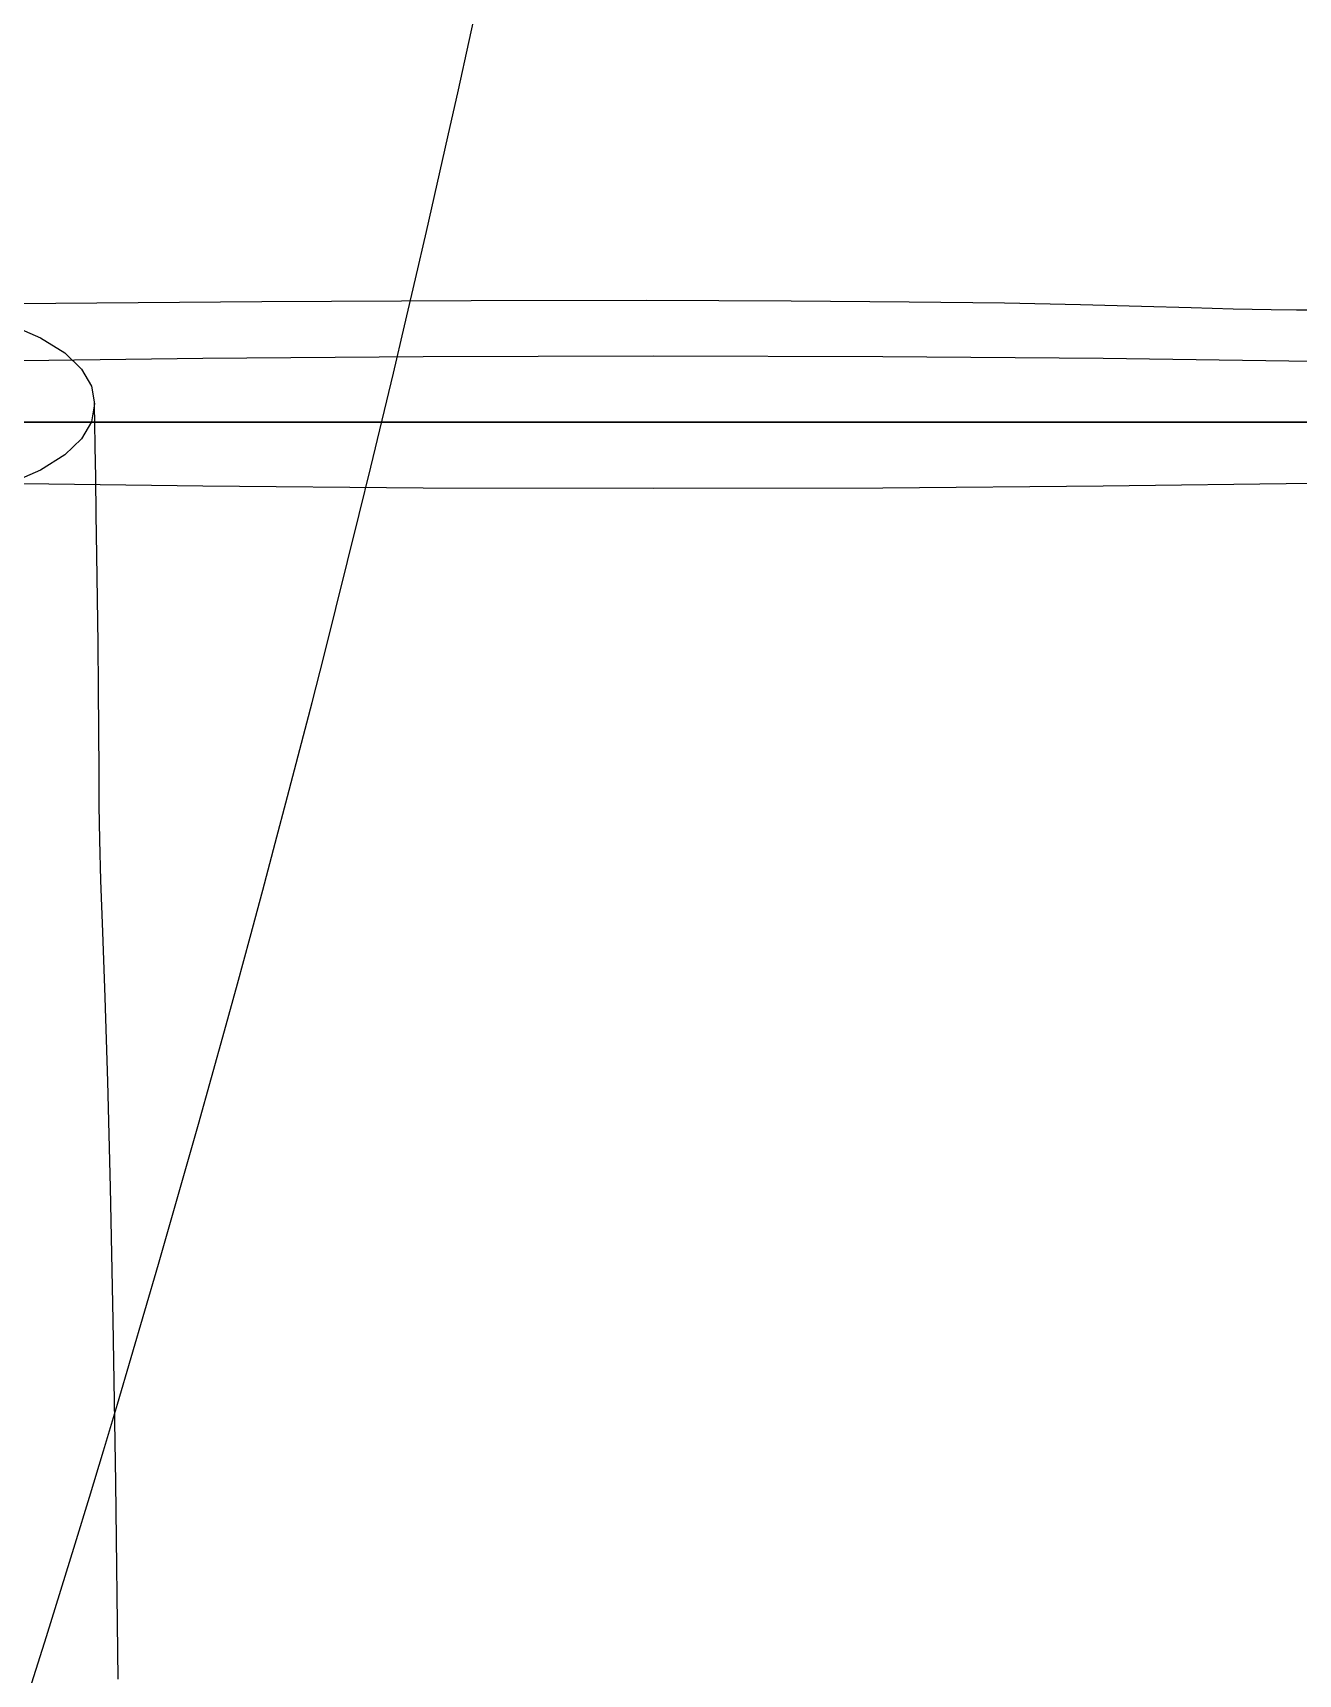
# Model space of a CAD drawing. Extents: x 11992 to 29481, y -6727 to 6811.
# Drawn here: x 22200.6 to 22581.5, y 2362.5 to 2856.8 of the extents above; entities that cross this region are included whole.
import ezdxf

# ---------------------------------------------------------------- set-up
doc = ezdxf.new("R2010")
doc.units = 0
doc.header["$MEASUREMENT"] = 0
doc.layers.get('0').update_dxf_attribs({"color": 8, "linetype": 'CONTINUOUS'})
doc.layers.add('zoylight 5回路', color=4, linetype='CONTINUOUS')

msp = doc.modelspace()

# ---------------------------------------------------------------- linework, layer by layer
for p, q in [((22269.54, 2775.77, -2340.43), (22195.06, 2775.16, -2340.43)), ((22332.56, 2776.08, -2340.43), (22269.54, 2775.77, -2340.43)), ((22385.29, 2776.15, -2340.43), (22332.56, 2776.08, -2340.43)), ((22428.85, 2776.02, -2340.43), (22385.29, 2776.15, -2340.43)), ((22464.4, 2775.74, -2340.43), (22428.85, 2776.02, -2340.43)), ((22493.07, 2775.34, -2340.43), (22464.4, 2775.74, -2340.43)), ((22516.02, 2774.89, -2340.43), (22493.07, 2775.34, -2340.43)), ((22534.39, 2774.41, -2340.43), (22516.02, 2774.89, -2340.43)), ((22549.32, 2773.97, -2340.43), (22534.39, 2774.41, -2340.43)), ((22561.95, 2773.6, -2340.43), (22549.32, 2773.97, -2340.43)), ((22573.43, 2773.34, -2340.43), (22561.95, 2773.6, -2340.43)), ((22581.04, 2773.26, -2340.43), (22573.43, 2773.34, -2340.43)), ((22588.64, 2773.25, -2340.43), (22581.04, 2773.26, -2340.43)), ((22193.23, 2769.18, -1940.43), (22202.9, 2764.98, -1940.43)), ((22202.9, 2764.98, -1940.43), (22210.21, 2760.42, -1940.43)), ((22188.86, 2757.96, -2340.42), (22251.78, 2758.82, -2340.42)), ((22210.21, 2760.42, -1940.43), (22215.27, 2755.55, -1940.43)), ((22251.78, 2758.82, -2340.42), (22318.14, 2759.35, -2340.42)), ((22318.14, 2759.35, -2340.42), (22387.32, 2759.53, -2340.42)), ((22387.32, 2759.53, -2340.42), (22456.5, 2759.35, -2340.42)), ((22456.5, 2759.35, -2340.42), (22522.85, 2758.82, -2340.42)), ((22522.85, 2758.82, -2340.42), (22585.78, 2757.96, -2340.42)), ((22215.27, 2755.55, -1940.43), (22218.22, 2750.41, -1940.43)), ((22218.22, 2750.41, -1940.43), (22219.18, 2745.05, -1940.43)), ((22219.18, 2745.05, -1940.43), (22218.22, 2739.69, -1940.43)), ((22219.06, 2745.81, -1940.43), (22219.09, 2744.15, -1940.43)), ((22219.09, 2744.15, -1940.43), (22219.16, 2739.48, -1940.43)), ((22897.26, 2739.53, -2340.43), (21877.37, 2739.53, -2340.43)), ((21892.33, 2739.53, -2340.43), (22882.3, 2739.53, -2340.43)), ((22882.3, 2739.53, -2110.34), (21892.33, 2739.53, -2110.34)), ((22188.12, 2739.53, -2130.36), (22251.18, 2739.53, -2132.19)), ((22251.76, 2739.53, -2085.15), (22188.67, 2739.53, -2085.42)), ((22200.95, 2739.53, -2036.79), (22192.26, 2739.53, -2036.66)), ((22202.97, 2739.53, -2039.23), (22194.26, 2739.53, -2039.1)), ((22205.93, 2739.53, -2082.67), (22195.25, 2739.53, -2082.2)), ((22202.85, 2739.53, -1996.43), (22195.87, 2739.53, -1996.88)), ((22209.65, 2739.53, -2036.96), (22200.95, 2739.53, -2036.79)), ((22209.79, 2739.53, -1996.06), (22202.85, 2739.53, -1996.43)), ((22211.66, 2739.53, -2039.4), (22202.97, 2739.53, -2039.23)), ((22216.61, 2739.53, -2083.14), (22205.93, 2739.53, -2082.67)), ((22218.34, 2739.53, -2037.17), (22209.65, 2739.53, -2036.96)), ((22216.7, 2739.53, -1995.78), (22209.79, 2739.53, -1996.06)), ((22220.35, 2739.53, -2039.61), (22211.66, 2739.53, -2039.4)), ((22218.22, 2739.69, -1940.43), (22215.27, 2734.55, -1940.43)), ((22227.29, 2739.53, -2083.6), (22216.61, 2739.53, -2083.14)), ((22223.54, 2739.53, -1995.56), (22216.7, 2739.53, -1995.78)), ((22227.02, 2739.53, -2037.41), (22218.34, 2739.53, -2037.17)), ((22219.16, 2739.48, -1940.43), (22219.28, 2732.24, -1940.43)), ((22229.04, 2739.53, -2039.85), (22220.35, 2739.53, -2039.61)), ((22230.3, 2739.53, -1995.4), (22223.54, 2739.53, -1995.56)), ((22224.39, 2739.53, -2086.23), (22224.32, 2739.53, -2086.46)), ((22224.32, 2739.53, -2086.46), (22229.26, 2739.53, -2086.63)), ((22231.15, 2739.53, -2085.92), (22224.39, 2739.53, -2086.23)), ((22235.71, 2739.53, -2037.68), (22227.02, 2739.53, -2037.41)), ((22237.98, 2739.53, -2084.05), (22227.29, 2739.53, -2083.6)), ((22237.73, 2739.53, -2040.12), (22229.04, 2739.53, -2039.85)), ((22229.26, 2739.53, -2086.63), (22237.54, 2739.53, -2086.71)), ((22236.98, 2739.53, -1995.3), (22230.3, 2739.53, -1995.4)), ((22246.26, 2739.53, -2085.56), (22231.15, 2739.53, -2085.92)), ((22244.4, 2739.53, -2037.97), (22235.71, 2739.53, -2037.68)), ((22243.55, 2739.53, -1995.24), (22236.98, 2739.53, -1995.3)), ((22237.54, 2739.53, -2086.71), (22247.49, 2739.53, -2086.71)), ((22246.42, 2739.53, -2040.42), (22237.73, 2739.53, -2040.12)), ((22248.66, 2739.53, -2084.47), (22237.98, 2739.53, -2084.05)), ((22249.99, 2739.53, -1995.22), (22243.55, 2739.53, -1995.24)), ((22253.09, 2739.53, -2038.29), (22244.4, 2739.53, -2037.97)), ((22256.28, 2739.53, -2085.36), (22246.26, 2739.53, -2085.56)), ((22255.11, 2739.53, -2040.73), (22246.42, 2739.53, -2040.42)), ((22247.49, 2739.53, -2086.71), (22257.44, 2739.53, -2086.61)), ((22263.79, 2739.53, -2085.14), (22248.66, 2739.53, -2084.47)), ((22256.31, 2739.53, -1995.22), (22249.99, 2739.53, -1995.22)), ((22251.18, 2739.53, -2132.19), (22317.68, 2739.53, -2133.65)), ((22318.27, 2739.53, -2085.32), (22251.76, 2739.53, -2085.15)), ((22261.78, 2739.53, -2038.61), (22253.09, 2739.53, -2038.29)), ((22263.81, 2739.53, -2041.06), (22255.11, 2739.53, -2040.73)), ((22267.68, 2739.53, -2085.15), (22256.28, 2739.53, -2085.36)), ((22262.47, 2739.53, -1995.25), (22256.31, 2739.53, -1995.22)), ((22257.44, 2739.53, -2086.61), (22265.72, 2739.53, -2086.41)), ((22270.47, 2739.53, -2038.95), (22261.78, 2739.53, -2038.61)), ((22268.47, 2739.53, -1995.3), (22262.47, 2739.53, -1995.25)), ((22270.57, 2739.53, -2085.68), (22263.79, 2739.53, -2085.14)), ((22272.51, 2739.53, -2041.39), (22263.81, 2739.53, -2041.06)), ((22265.72, 2739.53, -2086.41), (22270.65, 2739.53, -2086.1)), ((22281.85, 2739.53, -2084.93), (22267.68, 2739.53, -2085.15)), ((22274.29, 2739.53, -1995.34), (22268.47, 2739.53, -1995.3)), ((22279.17, 2739.53, -2039.28), (22270.47, 2739.53, -2038.95)), ((22270.65, 2739.53, -2086.1), (22270.57, 2739.53, -2085.68)), ((22281.23, 2739.53, -2041.73), (22272.51, 2739.53, -2041.39)), ((22299.73, 2739.53, -1995.52), (22274.29, 2739.53, -1995.34)), ((22286.42, 2739.53, -2039.56), (22279.17, 2739.53, -2039.28)), ((22289.22, 2739.53, -2042.02), (22281.23, 2739.53, -2041.73)), ((22300.17, 2739.53, -2084.7), (22281.85, 2739.53, -2084.93)), ((22295.07, 2739.53, -2039.82), (22286.42, 2739.53, -2039.56)), ((22298.62, 2739.53, -2042.3), (22289.22, 2739.53, -2042.02)), ((22306.52, 2739.53, -2040.08), (22295.07, 2739.53, -2039.82)), ((22310.82, 2739.53, -2042.58), (22298.62, 2739.53, -2042.3)), ((22329.07, 2739.53, -1995.62), (22299.73, 2739.53, -1995.52)), ((22324.05, 2739.53, -2084.47), (22300.17, 2739.53, -2084.7)), ((22322.16, 2739.53, -2040.32), (22306.52, 2739.53, -2040.08)), ((22327.21, 2739.53, -2042.84), (22310.82, 2739.53, -2042.58)), ((22317.68, 2739.53, -2133.65), (22387.01, 2739.53, -2134.73)), ((22387.61, 2739.53, -2085.95), (22318.27, 2739.53, -2085.32)), ((22343.37, 2739.53, -2040.55), (22322.16, 2739.53, -2040.32)), ((22354.87, 2739.53, -2084.24), (22324.05, 2739.53, -2084.47)), ((22349.18, 2739.53, -2043.09), (22327.21, 2739.53, -2042.84)), ((22361.97, 2739.53, -1995.69), (22329.07, 2739.53, -1995.62)), ((22371.57, 2739.53, -2040.77), (22343.37, 2739.53, -2040.55)), ((22378.14, 2739.53, -2043.32), (22349.18, 2739.53, -2043.09)), ((22394.02, 2739.53, -2084.01), (22354.87, 2739.53, -2084.24)), ((22398.12, 2739.53, -1995.76), (22361.97, 2739.53, -1995.69)), ((22408.13, 2739.53, -2040.96), (22371.57, 2739.53, -2040.77)), ((22415.46, 2739.53, -2043.52), (22378.14, 2739.53, -2043.32)), ((22387.01, 2739.53, -2134.73), (22456.35, 2739.53, -2135.36)), ((22456.95, 2739.53, -2087.03), (22387.61, 2739.53, -2085.95)), ((22442.88, 2739.53, -2083.79), (22394.02, 2739.53, -2084.01)), ((22437.19, 2739.53, -1995.86), (22398.12, 2739.53, -1995.76)), ((22454.47, 2739.53, -2041.14), (22408.13, 2739.53, -2040.96)), ((22462.56, 2739.53, -2043.69), (22415.46, 2739.53, -2043.52)), ((22478.86, 2739.53, -1996.05), (22437.19, 2739.53, -1995.86)), ((22502.86, 2739.53, -2083.58), (22442.88, 2739.53, -2083.79)), ((22511.96, 2739.53, -2041.29), (22454.47, 2739.53, -2041.14)), ((22456.35, 2739.53, -2135.36), (22522.87, 2739.53, -2135.53)), ((22523.45, 2739.53, -2088.5), (22456.95, 2739.53, -2087.03)), ((22520.81, 2739.53, -2043.84), (22462.56, 2739.53, -2043.69)), ((22522.8, 2739.53, -1996.34), (22478.86, 2739.53, -1996.05)), ((22575.34, 2739.53, -2083.37), (22502.86, 2739.53, -2083.58)), ((22582, 2739.53, -2041.42), (22511.96, 2739.53, -2041.29)), ((22591.62, 2739.53, -2043.95), (22520.81, 2739.53, -2043.84)), ((22568.7, 2739.53, -1996.79), (22522.8, 2739.53, -1996.34)), ((22522.87, 2739.53, -2135.53), (22585.95, 2739.53, -2135.26)), ((22586.51, 2739.53, -2090.32), (22523.45, 2739.53, -2088.5)), ((22616.22, 2739.53, -1997.43), (22568.7, 2739.53, -1996.79)), ((22661.7, 2739.53, -2083.17), (22575.34, 2739.53, -2083.37)), ((22215.27, 2734.55, -1940.43), (22210.21, 2729.68, -1940.43)), ((22210.21, 2729.68, -1940.43), (22202.9, 2725.12, -1940.43)), ((22219.28, 2732.24, -1940.43), (22219.43, 2722.86, -1940.43)), ((22202.9, 2725.12, -1940.43), (22193.23, 2720.92, -1940.43)), ((22251.78, 2720.25, -2340.42), (22188.86, 2721.1, -2340.42)), ((22219.43, 2722.86, -1940.43), (22219.6, 2711.8, -1940.43)), ((22318.14, 2719.72, -2340.42), (22251.78, 2720.25, -2340.42)), ((22387.32, 2719.53, -2340.42), (22318.14, 2719.72, -2340.42)), ((22456.5, 2719.72, -2340.42), (22387.32, 2719.53, -2340.42)), ((22522.85, 2720.25, -2340.42), (22456.5, 2719.72, -2340.42)), ((22585.78, 2721.1, -2340.42), (22522.85, 2720.25, -2340.42)), ((22219.6, 2711.8, -1940.43), (22219.78, 2699.48, -1940.43)), ((22219.78, 2699.48, -1940.43), (22219.96, 2686.36, -1940.43)), ((22219.96, 2686.36, -1940.43), (22220.13, 2672.86, -1940.43)), ((22220.13, 2672.86, -1940.43), (22220.28, 2659.45, -1940.43)), ((22220.28, 2659.45, -1940.43), (22220.4, 2646.55, -1940.43)), ((22220.4, 2646.55, -1940.43), (22220.48, 2634.6, -1940.43)), ((22220.48, 2634.6, -1940.43), (22220.5, 2624.06, -1940.43)), ((22220.5, 2624.06, -1940.43), (22220.64, 2613.77, -1940.43)), ((22220.64, 2613.77, -1940.43), (22221, 2601.51, -1940.43)), ((22221, 2601.51, -1940.43), (22221.56, 2586.09, -1940.43)), ((22221.56, 2586.09, -1940.43), (22222.25, 2566.33, -1940.43)), ((22222.25, 2566.33, -1940.43), (22223.04, 2541.05, -1940.43)), ((22223.04, 2541.05, -1940.43), (22223.87, 2509.06, -1940.43)), ((22223.87, 2509.06, -1940.43), (22224.71, 2469.18, -1940.43)), ((22224.71, 2469.18, -1940.43), (22225.49, 2420.23, -1940.43)), ((22225.49, 2420.23, -1940.43), (22226.19, 2361.03, -1940.43))]:
    msp.add_line(p, q)
at = {"layer": 'zoylight 5回路', "linetype": 'Continuous'}
msp.add_arc((16765.56, 4071.68), 5697.96, 336.755, 14.3793, dxfattribs=at)

doc.saveas('drawing.dxf')
